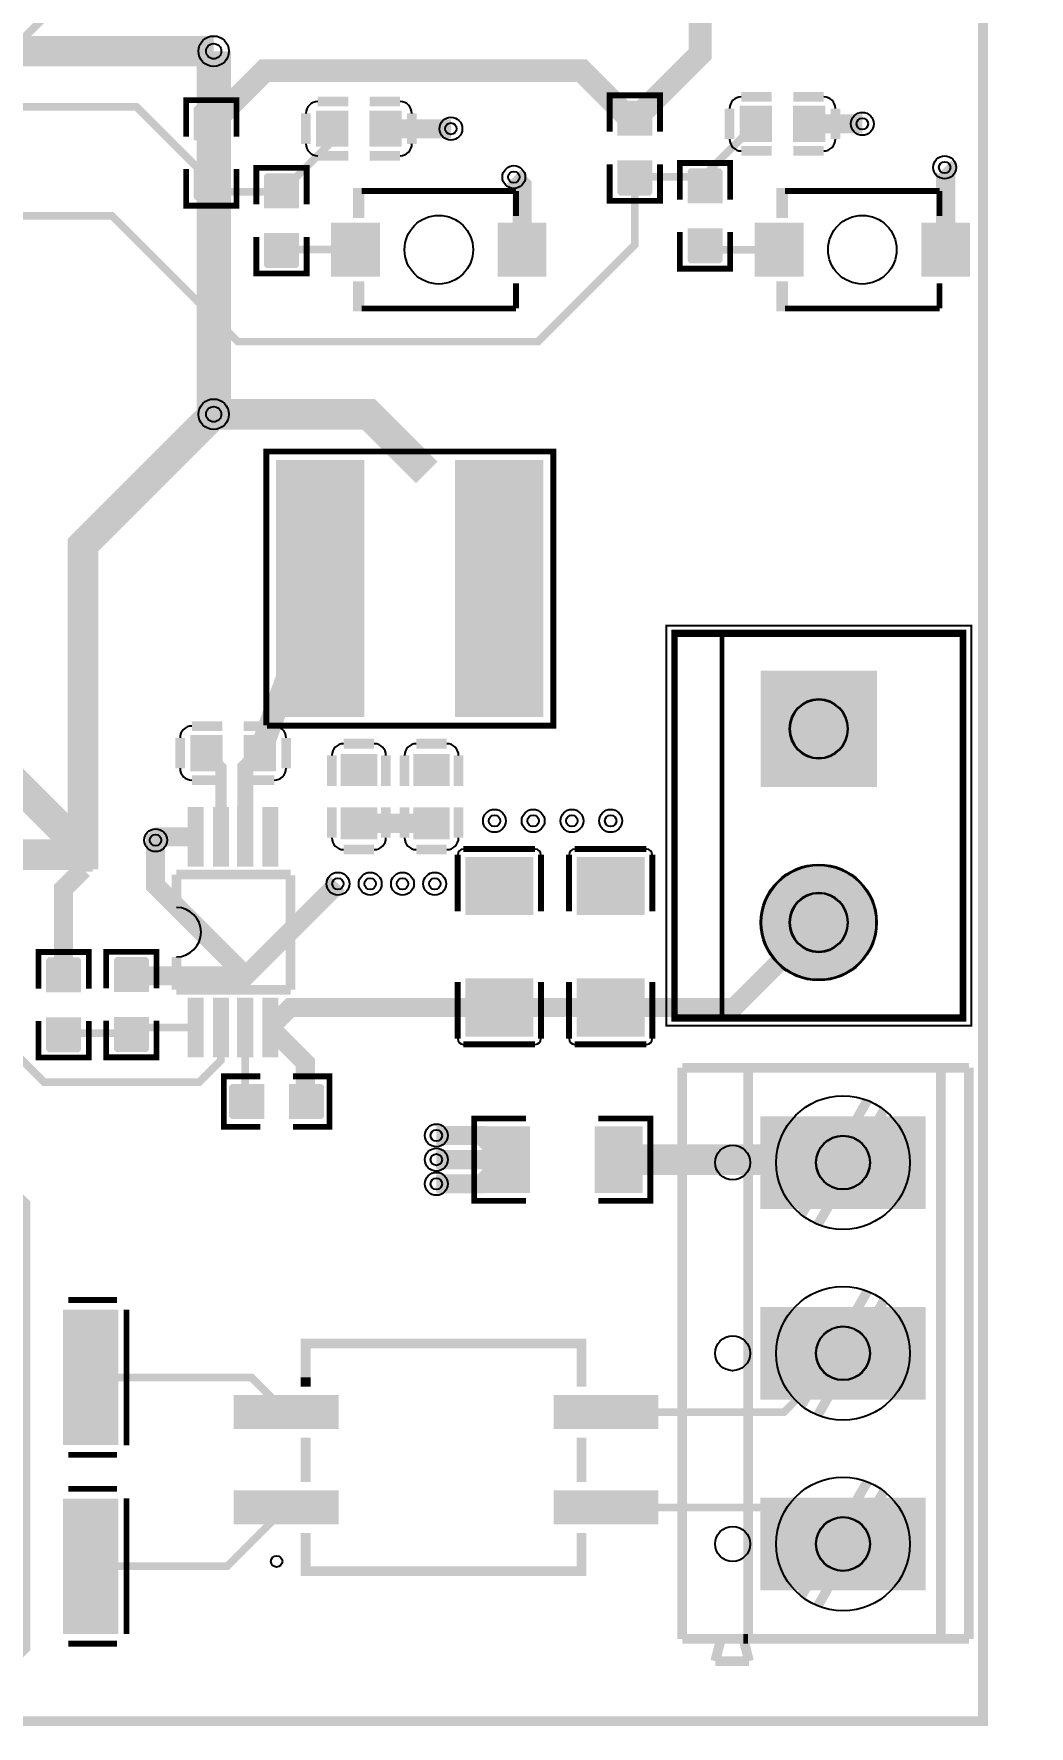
# Model space of a CAD drawing. Header units: millimetres. Extents: x -0.1 to 81.2, y 39.8 to 107.8.
# Drawn here: x 55.1 to 81.21, y 39.87 to 84.28 of the extents above; entities that cross this region are included whole.
import ezdxf

# ---------------------------------------------------------------- set-up
doc = ezdxf.new("R2010")
doc.units = ezdxf.units.MM
for name, color, linetype, true_color in [('BoardOutLine', 7, 'Continuous', 0xff00ff), ('BottomLayer', 7, 'Continuous', 0x0000ff), ('BottomSolderMaskLayer', 7, 'Continuous', 0xaa00ff), ('Document', 7, 'Continuous', 0xffffff), ('Hole', 7, 'Continuous', 0x222222), ('Mechanical', 7, 'Continuous', 0xf022f0), ('Multi-Layer', 7, 'Continuous', 0xc0c0c0), ('TopAssembly', 7, 'Continuous', 0x33cc99), ('TopLayer', 7, 'Continuous', 0xff0000), ('TopPasteMaskLayer', 7, 'Continuous', 0x808080), ('TopSilkLayer', 7, 'Continuous', 0xffcc00), ('TopSolderMaskLayer', 7, 'Continuous', 0x800080)]:
    doc.layers.add(name, color=color, linetype=linetype, true_color=true_color)

msp = doc.modelspace()

# ---------------------------------------------------------------- hatches: boundary and pattern name
at = {"layer": 'BottomSolderMaskLayer'}
for points in [[(77.218, 67.566), (77.218, 64.515), (74.167, 64.515), (74.167, 67.566)], [(74.167, 60.96, 1), (77.218, 60.96, 1)], [(78.495, 53.446), (74.159, 53.446), (74.159, 55.876), (78.495, 55.876)], [(78.495, 48.442), (74.159, 48.442), (74.159, 50.872), (78.495, 50.872)], [(78.495, 43.438), (74.159, 43.438), (74.159, 45.869), (78.495, 45.869)]]:
    msp.add_hatch(color=256, dxfattribs=at).paths.add_polyline_path(points)
at = {"layer": 'Multi-Layer'}
for points in [[(77.192, 67.54), (77.192, 64.54), (74.192, 64.54), (74.192, 67.54)], [(74.192, 60.96, 1), (77.192, 60.96, 1)], [(78.47, 53.471), (74.185, 53.471), (74.185, 55.851), (78.47, 55.851)], [(78.47, 48.467), (74.185, 48.467), (74.185, 50.847), (78.47, 50.847)], [(78.47, 43.463), (74.185, 43.463), (74.185, 45.843), (78.47, 45.843)]]:
    msp.add_hatch(color=256, dxfattribs=at).paths.add_polyline_path(points)
at = {"layer": 'TopLayer'}
for points in [[(60.186, 81.503), (59.322, 81.503), (59.322, 82.31), (60.186, 82.31)], [(63.327, 81.338), (62.527, 81.338), (62.527, 82.238), (63.327, 82.238)], [(64.727, 81.338), (63.927, 81.338), (63.927, 82.238), (64.727, 82.238)], [(71.298, 81.63), (70.434, 81.63), (70.434, 82.437), (71.298, 82.437)], [(74.44, 81.465), (73.64, 81.465), (73.64, 82.365), (74.44, 82.365)], [(75.84, 81.465), (75.04, 81.465), (75.04, 82.365), (75.84, 82.365)], [(71.298, 80.93), (70.434, 80.93), (70.434, 80.124), (71.298, 80.124)], [(60.186, 80.803), (59.322, 80.803), (59.322, 79.997), (60.186, 79.997)], [(62.027, 79.725), (61.163, 79.725), (61.163, 80.532), (62.027, 80.532)], [(73.14, 79.852), (72.276, 79.852), (72.276, 80.659), (73.14, 80.659)], [(64.153, 77.933), (64.153, 79.293), (62.923, 79.293), (62.923, 77.933)], [(67.293, 77.933), (67.293, 79.293), (68.523, 79.293), (68.523, 77.933)], [(73.14, 79.152), (72.276, 79.152), (72.276, 78.346), (73.14, 78.346)], [(75.265, 77.933), (75.265, 79.293), (74.035, 79.293), (74.035, 77.933)], [(78.405, 77.933), (78.405, 79.293), (79.635, 79.293), (79.635, 77.933)], [(62.027, 79.025), (61.163, 79.025), (61.163, 78.219), (62.027, 78.219)], [(63.761, 73.023), (63.761, 66.423), (61.461, 66.423), (61.461, 73.023)], [(66.161, 66.423), (66.161, 73.023), (68.461, 73.023), (68.461, 66.423)], [(60.025, 64.955), (59.225, 64.955), (59.225, 65.855), (60.025, 65.855)], [(61.425, 64.955), (60.625, 64.955), (60.625, 65.855), (61.425, 65.855)], [(63.177, 64.562), (63.177, 65.362), (64.077, 65.362), (64.077, 64.562)], [(65.082, 64.562), (65.082, 65.362), (65.982, 65.362), (65.982, 64.562)], [(63.177, 63.162), (63.177, 63.962), (64.077, 63.962), (64.077, 63.162)], [(65.082, 63.162), (65.082, 63.962), (65.982, 63.962), (65.982, 63.162)], [(59.144, 62.51), (59.144, 63.907), (59.55, 63.907), (59.55, 62.51)], [(59.804, 62.51), (59.804, 63.907), (60.211, 63.907), (60.211, 62.51)], [(60.439, 62.51), (60.439, 63.907), (60.846, 63.907), (60.846, 62.51)], [(61.1, 62.51), (61.1, 63.907), (61.506, 63.907), (61.506, 62.51)], [(68.174, 61.175), (66.446, 61.175), (66.446, 62.66), (68.174, 62.66)], [(71.095, 61.175), (69.367, 61.175), (69.367, 62.66), (71.095, 62.66)], [(56.312, 59.151), (55.448, 59.151), (55.448, 59.958), (56.312, 59.958)], [(57.226, 59.156), (58.09, 59.156), (58.09, 59.962), (57.226, 59.962)], [(68.174, 59.475), (66.446, 59.475), (66.446, 57.99), (68.174, 57.99)], [(71.095, 59.475), (69.367, 59.475), (69.367, 57.99), (71.095, 57.99)], [(59.144, 57.506), (59.144, 58.903), (59.55, 58.903), (59.55, 57.506)], [(59.804, 57.506), (59.804, 58.903), (60.211, 58.903), (60.211, 57.506)], [(60.439, 57.506), (60.439, 58.903), (60.846, 58.903), (60.846, 57.506)], [(61.1, 57.506), (61.1, 58.903), (61.506, 58.903), (61.506, 57.506)], [(56.312, 58.451), (55.448, 58.451), (55.448, 57.645), (56.312, 57.645)], [(57.226, 58.456), (58.09, 58.456), (58.09, 57.649), (57.226, 57.649)], [(61.118, 56.693), (61.118, 55.829), (60.312, 55.829), (60.312, 56.693)], [(61.818, 56.693), (61.818, 55.829), (62.625, 55.829), (62.625, 56.693)], [(68.086, 55.588), (68.086, 53.887), (66.879, 53.887), (66.879, 55.588)], [(69.836, 55.588), (69.836, 53.887), (71.044, 53.887), (71.044, 55.588)], [(55.887, 47.272), (55.887, 50.772), (57.294, 50.772), (57.294, 47.272)], [(60.418, 47.676), (60.418, 48.551), (63.018, 48.551), (63.018, 47.676)], [(68.808, 47.676), (68.808, 48.551), (71.408, 48.551), (71.408, 47.676)], [(55.887, 42.319), (55.887, 45.819), (57.294, 45.819), (57.294, 42.319)], [(60.418, 45.176), (60.418, 46.051), (63.018, 46.051), (63.018, 45.176)], [(68.808, 45.176), (68.808, 46.051), (71.408, 46.051), (71.408, 45.176)]]:
    msp.add_hatch(color=256, dxfattribs=at).paths.add_polyline_path(points)
at = {"layer": 'TopPasteMaskLayer'}
for points in [[(59.304, 82.348), (59.304, 81.548), (59.354, 81.498), (59.582, 81.498), (59.582, 81.868), (59.912, 81.868), (59.912, 81.498), (60.154, 81.498), (60.204, 81.548), (60.204, 82.348), (60.154, 82.398), (59.354, 82.398)], [(63.327, 81.338), (62.527, 81.338), (62.527, 82.238), (63.327, 82.238)], [(64.727, 81.338), (63.927, 81.338), (63.927, 82.238), (64.727, 82.238)], [(70.416, 82.475), (70.416, 81.675), (70.466, 81.625), (70.694, 81.625), (70.694, 81.995), (71.024, 81.995), (71.024, 81.625), (71.266, 81.625), (71.316, 81.675), (71.316, 82.475), (71.266, 82.525), (70.466, 82.525)], [(74.44, 81.465), (73.64, 81.465), (73.64, 82.365), (74.44, 82.365)], [(75.84, 81.465), (75.04, 81.465), (75.04, 82.365), (75.84, 82.365)], [(71.316, 80.085), (71.316, 80.885), (71.266, 80.935), (71.038, 80.935), (71.038, 80.565), (70.708, 80.565), (70.708, 80.935), (70.466, 80.935), (70.416, 80.885), (70.416, 80.085), (70.466, 80.035), (71.266, 80.035)], [(60.204, 79.958), (60.204, 80.758), (60.154, 80.808), (59.926, 80.808), (59.926, 80.438), (59.596, 80.438), (59.596, 80.808), (59.354, 80.808), (59.304, 80.758), (59.304, 79.958), (59.354, 79.908), (60.154, 79.908)], [(61.145, 80.57), (61.145, 79.77), (61.195, 79.72), (61.423, 79.72), (61.423, 80.09), (61.753, 80.09), (61.753, 79.72), (61.995, 79.72), (62.045, 79.77), (62.045, 80.57), (61.995, 80.62), (61.195, 80.62)], [(72.258, 80.697), (72.258, 79.897), (72.308, 79.847), (72.536, 79.847), (72.536, 80.217), (72.866, 80.217), (72.866, 79.847), (73.108, 79.847), (73.158, 79.897), (73.158, 80.697), (73.108, 80.747), (72.308, 80.747)], [(64.153, 77.933), (64.153, 79.293), (62.923, 79.293), (62.923, 77.933)], [(67.293, 77.933), (67.293, 79.293), (68.523, 79.293), (68.523, 77.933)], [(73.158, 78.307), (73.158, 79.107), (73.108, 79.157), (72.88, 79.157), (72.88, 78.787), (72.55, 78.787), (72.55, 79.157), (72.308, 79.157), (72.258, 79.107), (72.258, 78.307), (72.308, 78.257), (73.108, 78.257)], [(75.265, 77.933), (75.265, 79.293), (74.035, 79.293), (74.035, 77.933)], [(78.405, 77.933), (78.405, 79.293), (79.635, 79.293), (79.635, 77.933)], [(62.045, 78.18), (62.045, 78.98), (61.995, 79.03), (61.767, 79.03), (61.767, 78.66), (61.437, 78.66), (61.437, 79.03), (61.195, 79.03), (61.145, 78.98), (61.145, 78.18), (61.195, 78.13), (61.995, 78.13)], [(63.761, 73.023), (63.761, 66.423), (61.461, 66.423), (61.461, 73.023)], [(66.161, 66.423), (66.161, 73.023), (68.461, 73.023), (68.461, 66.423)], [(60.025, 64.955), (59.225, 64.955), (59.225, 65.855), (60.025, 65.855)], [(61.425, 64.955), (60.625, 64.955), (60.625, 65.855), (61.425, 65.855)], [(63.177, 64.562), (63.177, 65.362), (64.077, 65.362), (64.077, 64.562)], [(65.082, 64.562), (65.082, 65.362), (65.982, 65.362), (65.982, 64.562)], [(63.177, 63.162), (63.177, 63.962), (64.077, 63.962), (64.077, 63.162)], [(65.082, 63.162), (65.082, 63.962), (65.982, 63.962), (65.982, 63.162)], [(59.144, 62.51), (59.144, 63.907), (59.55, 63.907), (59.55, 62.51)], [(59.804, 62.51), (59.804, 63.907), (60.211, 63.907), (60.211, 62.51)], [(60.439, 62.51), (60.439, 63.907), (60.846, 63.907), (60.846, 62.51)], [(61.1, 62.51), (61.1, 63.907), (61.506, 63.907), (61.506, 62.51)], [(68.074, 61.175), (67.704, 61.175), (67.604, 61.275), (67.604, 61.58), (67.504, 61.68), (67.116, 61.68), (67.016, 61.58), (67.016, 61.275), (66.916, 61.175), (66.546, 61.175), (66.446, 61.275), (66.446, 62.56), (66.546, 62.66), (68.074, 62.66), (68.174, 62.56), (68.174, 61.275)], [(70.995, 61.175), (70.625, 61.175), (70.525, 61.275), (70.525, 61.58), (70.425, 61.68), (70.037, 61.68), (69.937, 61.58), (69.937, 61.275), (69.837, 61.175), (69.467, 61.175), (69.367, 61.275), (69.367, 62.56), (69.467, 62.66), (70.995, 62.66), (71.095, 62.56), (71.095, 61.275)], [(55.43, 59.996), (55.43, 59.196), (55.48, 59.146), (55.708, 59.146), (55.708, 59.516), (56.038, 59.516), (56.038, 59.146), (56.28, 59.146), (56.33, 59.196), (56.33, 59.996), (56.28, 60.046), (55.48, 60.046)], [(57.208, 60.001), (57.208, 59.201), (57.258, 59.151), (57.486, 59.151), (57.486, 59.521), (57.816, 59.521), (57.816, 59.151), (58.058, 59.151), (58.108, 59.201), (58.108, 60.001), (58.058, 60.051), (57.258, 60.051)], [(68.074, 59.475), (67.704, 59.475), (67.604, 59.375), (67.604, 59.07), (67.504, 58.97), (67.116, 58.97), (67.016, 59.07), (67.016, 59.375), (66.916, 59.475), (66.546, 59.475), (66.446, 59.375), (66.446, 58.09), (66.546, 57.99), (68.074, 57.99), (68.174, 58.09), (68.174, 59.375)], [(70.995, 59.475), (70.625, 59.475), (70.525, 59.375), (70.525, 59.07), (70.425, 58.97), (70.037, 58.97), (69.937, 59.07), (69.937, 59.375), (69.837, 59.475), (69.467, 59.475), (69.367, 59.375), (69.367, 58.09), (69.467, 57.99), (70.995, 57.99), (71.095, 58.09), (71.095, 59.375)], [(59.144, 57.506), (59.144, 58.903), (59.55, 58.903), (59.55, 57.506)], [(59.804, 57.506), (59.804, 58.903), (60.211, 58.903), (60.211, 57.506)], [(60.439, 57.506), (60.439, 58.903), (60.846, 58.903), (60.846, 57.506)], [(61.1, 57.506), (61.1, 58.903), (61.506, 58.903), (61.506, 57.506)], [(56.33, 57.606), (56.33, 58.406), (56.28, 58.456), (56.052, 58.456), (56.052, 58.086), (55.722, 58.086), (55.722, 58.456), (55.48, 58.456), (55.43, 58.406), (55.43, 57.606), (55.48, 57.556), (56.28, 57.556)], [(58.108, 57.611), (58.108, 58.411), (58.058, 58.461), (57.83, 58.461), (57.83, 58.091), (57.5, 58.091), (57.5, 58.461), (57.258, 58.461), (57.208, 58.411), (57.208, 57.611), (57.258, 57.561), (58.058, 57.561)], [(60.273, 55.811), (61.073, 55.811), (61.123, 55.861), (61.123, 56.089), (60.753, 56.089), (60.753, 56.419), (61.123, 56.419), (61.123, 56.661), (61.073, 56.711), (60.273, 56.711), (60.223, 56.661), (60.223, 55.861)], [(62.663, 56.711), (61.863, 56.711), (61.813, 56.661), (61.813, 56.433), (62.183, 56.433), (62.183, 56.103), (61.813, 56.103), (61.813, 55.861), (61.863, 55.811), (62.663, 55.811), (62.713, 55.861), (62.713, 56.661)], [(68.086, 55.488), (68.086, 55.126), (67.986, 55.026), (67.776, 55.026), (67.676, 54.926), (67.676, 54.548), (67.776, 54.448), (67.986, 54.448), (68.086, 54.348), (68.086, 53.987), (67.986, 53.887), (66.979, 53.887), (66.879, 53.987), (66.879, 55.488), (66.979, 55.588), (67.986, 55.588)], [(69.836, 55.488), (69.836, 55.126), (69.936, 55.026), (70.147, 55.026), (70.247, 54.926), (70.247, 54.548), (70.147, 54.448), (69.936, 54.448), (69.836, 54.348), (69.836, 53.987), (69.936, 53.887), (70.944, 53.887), (71.044, 53.987), (71.044, 55.488), (70.944, 55.588), (69.936, 55.588)], [(55.887, 47.372), (55.887, 48.327), (55.987, 48.427), (56.265, 48.427), (56.365, 48.527), (56.365, 49.517), (56.265, 49.617), (55.987, 49.617), (55.887, 49.717), (55.887, 50.672), (55.987, 50.772), (57.194, 50.772), (57.294, 50.672), (57.294, 47.372), (57.194, 47.272), (55.987, 47.272)], [(60.418, 47.676), (60.418, 48.551), (63.018, 48.551), (63.018, 47.676)], [(68.808, 47.676), (68.808, 48.551), (71.408, 48.551), (71.408, 47.676)], [(55.887, 42.419), (55.887, 43.374), (55.987, 43.474), (56.265, 43.474), (56.365, 43.574), (56.365, 44.564), (56.265, 44.664), (55.987, 44.664), (55.887, 44.764), (55.887, 45.719), (55.987, 45.819), (57.194, 45.819), (57.294, 45.719), (57.294, 42.419), (57.194, 42.319), (55.987, 42.319)], [(60.418, 45.176), (60.418, 46.051), (63.018, 46.051), (63.018, 45.176)], [(68.808, 45.176), (68.808, 46.051), (71.408, 46.051), (71.408, 45.176)]]:
    msp.add_hatch(color=256, dxfattribs=at).paths.add_polyline_path(points)
at = {"layer": 'TopSilkLayer'}
for points in [[(63.773, 80.231), (63.773, 79.446), (63.468, 79.446), (63.468, 80.231)], [(74.885, 80.231), (74.885, 79.446), (74.58, 79.446), (74.58, 80.231)], [(63.773, 76.996), (63.773, 77.781), (63.468, 77.781), (63.468, 76.996)], [(74.885, 76.996), (74.885, 77.781), (74.58, 77.781), (74.58, 76.996)]]:
    msp.add_hatch(color=256, dxfattribs=at).paths.add_polyline_path(points)
at = {"layer": 'TopSolderMaskLayer'}
for points in [[(60.213, 81.479), (59.294, 81.479), (59.294, 82.333), (60.213, 82.333)], [(63.353, 81.313), (62.502, 81.313), (62.502, 82.264), (63.353, 82.264)], [(64.753, 81.313), (63.902, 81.313), (63.902, 82.264), (64.753, 82.264)], [(71.325, 81.606), (70.407, 81.606), (70.407, 82.46), (71.325, 82.46)], [(74.465, 81.44), (73.614, 81.44), (73.614, 82.391), (74.465, 82.391)], [(75.865, 81.44), (75.014, 81.44), (75.014, 82.391), (75.865, 82.391)], [(60.213, 80.827), (59.294, 80.827), (59.294, 79.973), (60.213, 79.973)], [(71.325, 80.954), (70.407, 80.954), (70.407, 80.1), (71.325, 80.1)], [(62.054, 79.701), (61.136, 79.701), (61.136, 80.555), (62.054, 80.555)], [(73.167, 79.828), (72.248, 79.828), (72.248, 80.682), (73.167, 80.682)], [(62.054, 79.049), (61.136, 79.049), (61.136, 78.195), (62.054, 78.195)], [(64.178, 77.908), (64.178, 79.319), (62.897, 79.319), (62.897, 77.908)], [(67.267, 77.908), (67.267, 79.319), (68.548, 79.319), (68.548, 77.908)], [(73.167, 79.176), (72.248, 79.176), (72.248, 78.322), (73.167, 78.322)], [(75.291, 77.908), (75.291, 79.319), (74.01, 79.319), (74.01, 77.908)], [(78.38, 77.908), (78.38, 79.319), (79.661, 79.319), (79.661, 77.908)], [(63.77, 73.096), (63.77, 66.35), (61.453, 66.35), (61.453, 73.096)], [(66.152, 66.35), (66.152, 73.096), (68.469, 73.096), (68.469, 66.35)], [(77.218, 67.566), (77.218, 64.515), (74.167, 64.515), (74.167, 67.566)], [(60.051, 64.93), (59.2, 64.93), (59.2, 65.881), (60.051, 65.881)], [(61.451, 64.93), (60.6, 64.93), (60.6, 65.881), (61.451, 65.881)], [(63.149, 64.54), (63.149, 65.385), (64.106, 65.385), (64.106, 64.54)], [(65.054, 64.54), (65.054, 65.385), (66.011, 65.385), (66.011, 64.54)], [(59.137, 62.422), (59.137, 63.994), (59.558, 63.994), (59.558, 62.422)], [(59.797, 62.422), (59.797, 63.994), (60.218, 63.994), (60.218, 62.422)], [(60.432, 62.422), (60.432, 63.994), (60.853, 63.994), (60.853, 62.422)], [(61.092, 62.422), (61.092, 63.994), (61.514, 63.994), (61.514, 62.422)], [(63.149, 63.14), (63.149, 63.985), (64.106, 63.985), (64.106, 63.14)], [(65.054, 63.14), (65.054, 63.985), (66.011, 63.985), (66.011, 63.14)], [(68.204, 61.153), (66.417, 61.153), (66.417, 62.682), (68.204, 62.682)], [(71.125, 61.153), (69.338, 61.153), (69.338, 62.682), (71.125, 62.682)], [(74.167, 60.96, 1), (77.218, 60.96, 1)], [(56.339, 59.127), (55.421, 59.127), (55.421, 59.981), (56.339, 59.981)], [(57.199, 59.132), (58.117, 59.132), (58.117, 59.986), (57.199, 59.986)], [(68.204, 59.497), (66.417, 59.497), (66.417, 57.968), (68.204, 57.968)], [(71.125, 59.497), (69.338, 59.497), (69.338, 57.968), (71.125, 57.968)], [(59.137, 57.418), (59.137, 58.99), (59.558, 58.99), (59.558, 57.418)], [(59.797, 57.418), (59.797, 58.99), (60.218, 58.99), (60.218, 57.418)], [(60.432, 57.418), (60.432, 58.99), (60.853, 58.99), (60.853, 57.418)], [(61.092, 57.418), (61.092, 58.99), (61.514, 58.99), (61.514, 57.418)], [(56.339, 58.475), (55.421, 58.475), (55.421, 57.621), (56.339, 57.621)], [(57.199, 58.48), (58.117, 58.48), (58.117, 57.626), (57.199, 57.626)], [(61.144, 56.719), (61.144, 55.804), (60.286, 55.804), (60.286, 56.719)], [(61.793, 56.719), (61.793, 55.804), (62.65, 55.804), (62.65, 56.719)], [(68.112, 55.613), (68.112, 53.861), (66.853, 53.861), (66.853, 55.613)], [(69.811, 55.613), (69.811, 53.861), (71.069, 53.861), (71.069, 55.613)], [(78.495, 53.446), (74.159, 53.446), (74.159, 55.876), (78.495, 55.876)], [(55.862, 47.247), (55.862, 50.797), (57.319, 50.797), (57.319, 47.247)], [(78.495, 48.442), (74.159, 48.442), (74.159, 50.872), (78.495, 50.872)], [(60.343, 47.667), (60.343, 48.559), (63.094, 48.559), (63.094, 47.667)], [(68.733, 47.667), (68.733, 48.559), (71.484, 48.559), (71.484, 47.667)], [(55.862, 42.294), (55.862, 45.844), (57.319, 45.844), (57.319, 42.294)], [(60.343, 45.167), (60.343, 46.059), (63.094, 46.059), (63.094, 45.167)], [(68.733, 45.167), (68.733, 46.059), (71.484, 46.059), (71.484, 45.167)], [(78.495, 43.438), (74.159, 43.438), (74.159, 45.869), (78.495, 45.869)]]:
    msp.add_hatch(color=256, dxfattribs=at).paths.add_polyline_path(points)

# ---------------------------------------------------------------- linework, layer by layer
at = {"layer": 'BoardOutLine', "const_width": 0.254}
msp.add_lwpolyline([(80, 100), (80, 40), (0, 40), (0, 100)], dxfattribs=at)
at = {"layer": 'BottomLayer'}
for points, const_width in [([(59.817, 83.82), (38.354, 83.82), (24.638, 97.536), (19.812, 97.536)], 0.8), ([(59.817, 83.82), (59.817, 74.295)], 0.9)]:
    msp.add_lwpolyline(points, dxfattribs=dict(at, const_width=const_width))
at = {"layer": 'BottomSolderMaskLayer'}
for points in [[(74.919, 66.038), (74.919, 66.043)], [(76.465, 66.038), (76.465, 66.043)], [(74.919, 60.958), (74.919, 60.963)], [(76.465, 60.958), (76.465, 60.963)]]:
    msp.add_lwpolyline(points, close=True, dxfattribs=at)
for centre, radius in [((75.692, 60.96), 1.525), ((76.327, 54.661), 0.709), ((76.327, 49.657), 0.709), ((76.327, 44.653), 0.709)]:
    msp.add_circle(centre, radius, dxfattribs=at)
for centre, start, end in [((75.692, 66.043), 360, 540), ((75.692, 66.038), 540, 360), ((75.692, 60.963), 360, 540), ((75.692, 60.958), 540, 360)]:
    msp.add_arc(centre, 0.773, start, end, dxfattribs=at)
at = {"layer": 'Document', "const_width": 0.254}
for points in [[(76.226, 54.991), (76.962, 56.287)], [(77.394, 56.033), (76.657, 54.737)], [(74.956, 55.728), (76.226, 54.991)], [(75.972, 54.559), (74.702, 55.296)], [(75.235, 53.289), (75.972, 54.559)], [(76.657, 54.737), (77.953, 54.001)], [(76.403, 54.305), (75.667, 53.035)], [(77.699, 53.569), (76.403, 54.305)], [(76.226, 49.987), (76.962, 51.283)], [(77.394, 51.029), (76.657, 49.759)], [(74.956, 50.749), (76.226, 49.987)], [(75.972, 49.555), (74.702, 50.318)], [(76.657, 49.759), (77.953, 48.997)], [(75.235, 48.285), (75.972, 49.555)], [(76.403, 49.327), (75.667, 48.031)], [(77.699, 48.565), (76.403, 49.327)], [(76.226, 45.009), (76.962, 46.279)], [(74.956, 45.745), (76.226, 45.009)], [(77.394, 46.025), (76.657, 44.755)], [(75.972, 44.577), (74.702, 45.314)], [(76.657, 44.755), (77.953, 44.018)], [(75.235, 43.282), (75.972, 44.577)], [(76.403, 44.323), (75.667, 43.028)], [(77.699, 43.586), (76.403, 44.323)]]:
    msp.add_lwpolyline(points, dxfattribs=at)
at = {"layer": 'Document'}
for centre in [(76.327, 54.661), (76.327, 49.657), (76.327, 44.653)]:
    msp.add_circle(centre, 1.753, dxfattribs=at)
at = {"layer": 'Hole'}
for centre, radius in [((59.817, 83.82), 0.2), ((66.04, 81.788), 0.15), ((76.835, 81.915), 0.15), ((78.994, 80.772), 0.15), ((67.691, 80.518), 0.15), ((59.817, 74.295), 0.2), ((67.183, 63.627), 0.15), ((68.199, 63.627), 0.15), ((69.215, 63.627), 0.15), ((70.231, 63.627), 0.15), ((58.293, 63.119), 0.15), ((63.077, 61.976), 0.15), ((63.923, 61.976), 0.15), ((64.77, 61.976), 0.15), ((65.617, 61.976), 0.15), ((65.659, 55.372), 0.15), ((65.659, 54.737), 0.15), ((65.659, 54.102), 0.15)]:
    msp.add_circle(centre, radius, dxfattribs=at)
at = {"layer": 'Mechanical'}
for points, const_width in [([(79.692, 58.25), (71.692, 58.25), (71.692, 68.75), (79.692, 68.75), (79.692, 58.25)], 0.05), ([(71.942, 58.5), (79.442, 58.5), (79.442, 68.5), (71.942, 68.5), (71.942, 58.5)], 0.1)]:
    msp.add_lwpolyline(points, close=True, dxfattribs=dict(at, const_width=const_width))
at = {"layer": 'Mechanical', "const_width": 0.1}
msp.add_lwpolyline([(73.142, 68.45), (73.142, 58.55)], dxfattribs=at)
at = {"layer": 'Multi-Layer'}
for points in [[(74.932, 66.038), (74.932, 66.043)], [(76.452, 66.038), (76.452, 66.043)], [(74.932, 60.958), (74.932, 60.963)], [(76.452, 60.958), (76.452, 60.963)]]:
    msp.add_lwpolyline(points, close=True, dxfattribs=at)
for centre, radius in [((59.817, 83.82), 0.4), ((76.835, 81.915), 0.3), ((66.04, 81.788), 0.3), ((67.691, 80.518), 0.3), ((78.994, 80.772), 0.3), ((59.817, 74.295), 0.4), ((67.183, 63.627), 0.3), ((68.199, 63.627), 0.3), ((69.215, 63.627), 0.3), ((70.231, 63.627), 0.3), ((58.293, 63.119), 0.3), ((63.077, 61.976), 0.3), ((63.923, 61.976), 0.3), ((64.77, 61.976), 0.3), ((65.617, 61.976), 0.3), ((75.692, 60.96), 1.5), ((65.659, 55.372), 0.3), ((76.327, 54.661), 0.701), ((65.659, 54.737), 0.3), ((65.659, 54.102), 0.3), ((76.327, 49.657), 0.701), ((76.327, 44.653), 0.701)]:
    msp.add_circle(centre, radius, dxfattribs=at)
for centre, start, end in [((75.692, 66.043), 360, 540), ((75.692, 66.038), 540, 360), ((75.692, 60.963), 360, 540), ((75.692, 60.958), 540, 360)]:
    msp.add_arc(centre, 0.76, start, end, dxfattribs=at)
at = {"layer": 'TopAssembly', "const_width": 0.152}
msp.add_lwpolyline([(61.199, 66.137), (61.199, 73.32), (68.727, 73.32), (68.727, 66.126), (61.219, 66.126)], dxfattribs=at)
at = {"layer": 'TopLayer'}
for points, const_width in [([(68.072, 97.409), (54.294, 83.631), (35.824, 83.631)], 0.2), ([(72.582, 95.123), (72.582, 83.75), (70.866, 82.034)], 0.6), ([(59.754, 81.907), (59.817, 81.97), (59.817, 83.82)], 0.6), ([(59.754, 81.907), (61.159, 83.312), (69.469, 83.312), (70.748, 82.034), (70.866, 82.034)], 0.6), ([(59.754, 80.4), (57.793, 82.361), (35.824, 82.361)], 0.2), ([(75.44, 81.915), (76.835, 81.915)], 0.5), ([(61.595, 80.129), (62.927, 81.461), (62.927, 81.788)], 0.2), ([(64.327, 81.788), (66.04, 81.788)], 0.5), ([(74.04, 81.915), (72.708, 80.583), (72.708, 80.256)], 0.2), ([(78.994, 80.772), (79.02, 80.746), (79.02, 78.613)], 0.5), ([(70.866, 80.527), (70.866, 78.74), (68.326, 76.2), (60.452, 76.2), (57.15, 79.502), (32.258, 79.502)], 0.2), ([(59.754, 80.4), (60.025, 80.129), (61.595, 80.129)], 0.2), ([(67.691, 80.518), (67.908, 80.302), (67.908, 78.613)], 0.5), ([(72.708, 80.256), (72.436, 80.527), (70.866, 80.527)], 0.2), ([(61.595, 78.621), (63.538, 78.613)], 0.2), ([(72.708, 78.749), (72.843, 78.613), (74.65, 78.613)], 0.2), ([(56.388, 62.357), (56.388, 62.357), (56.388, 70.866), (59.817, 74.295)], 0.8), ([(59.817, 74.295), (63.881, 74.295), (65.405, 72.771)], 0.8), ([(61.025, 65.405), (61.025, 65.405), (62.611, 69.723)], 0.6), ([(53.213, 66.04), (56.388, 62.865), (56.388, 62.819)], 0.8), ([(60.008, 63.208), (60.008, 65.023), (59.625, 65.405)], 0.3), ([(60.643, 63.208), (60.643, 64.308), (60.643, 65.022), (61.026, 65.405)], 0.42), ([(49.911, 42.553), (51.189, 41.275), (53.848, 41.275), (54.61, 42.037), (54.61, 53.467), (51.308, 56.769), (51.308, 60.071), (53.975, 62.738), (56.007, 62.738), (56.388, 63.119), (56.388, 63.767)], 0.8), ([(63.627, 63.562), (65.532, 63.562)], 0.5), ([(60.66, 59.561), (58.293, 61.928), (58.293, 63.119), (58.382, 63.208), (59.347, 63.208)], 0.5), ([(56.007, 62.738), (56.388, 62.357), (56.388, 62.293)], 0.5), ([(55.88, 59.554), (55.88, 61.849), (56.388, 62.357)], 0.5), ([(57.658, 59.559), (60.66, 59.559), (63.077, 61.976)], 0.5), ([(75.692, 60.96), (73.465, 58.733), (70.231, 58.733)], 0.5), ([(67.31, 58.733), (61.831, 58.733), (61.303, 58.204)], 0.5), ([(70.231, 58.733), (67.31, 58.733)], 0.5), ([(60.008, 58.204), (60.008, 57.341), (59.436, 56.769), (55.372, 56.769), (54.356, 57.785), (54.102, 58.101)], 0.2), ([(57.658, 58.053), (57.81, 58.204), (59.347, 58.204)], 0.2), ([(60.715, 56.261), (60.643, 56.333), (60.643, 58.204)], 0.2), ([(61.303, 58.204), (62.221, 57.286), (62.221, 56.261)], 0.5), ([(56.007, 58.053), (57.658, 58.053)], 0.2), ([(67.482, 54.737), (66.847, 55.372), (65.659, 55.372)], 0.5), ([(76.327, 54.661), (76.251, 54.737), (70.44, 54.737)], 0.8), ([(67.482, 54.737), (65.659, 54.737)], 0.5), ([(67.482, 54.737), (66.847, 54.102), (65.659, 54.102)], 0.5), ([(76.327, 49.657), (74.783, 48.113), (70.108, 48.113)], 0.2), ([(61.718, 48.113), (60.809, 49.022), (56.591, 49.022)], 0.2), ([(61.718, 45.613), (60.174, 44.069), (56.591, 44.069)], 0.2), ([(76.327, 44.653), (75.367, 45.613), (70.108, 45.613)], 0.2)]:
    msp.add_lwpolyline(points, dxfattribs=dict(at, const_width=const_width))
at = {"layer": 'TopSilkLayer'}
for points, const_width in [([(60.414, 81.579), (60.414, 82.538), (59.093, 82.538), (59.093, 81.579)], 0.152), ([(63.347, 82.498), (62.547, 82.498)], 0.254), ([(63.907, 82.498), (64.707, 82.498)], 0.254), ([(71.527, 81.706), (71.527, 82.665), (70.206, 82.665), (70.206, 81.706)], 0.152), ([(74.459, 82.625), (73.659, 82.625)], 0.254), ([(75.02, 82.625), (75.82, 82.625)], 0.254), ([(62.237, 81.388), (62.237, 82.188)], 0.254), ([(65.017, 82.188), (65.017, 81.388)], 0.254), ([(73.35, 81.515), (73.35, 82.315)], 0.254), ([(76.13, 82.315), (76.13, 81.515)], 0.254), ([(74.459, 81.206), (73.659, 81.206)], 0.254), ([(75.02, 81.205), (75.82, 81.205)], 0.254), ([(62.256, 79.801), (62.256, 80.76), (60.935, 80.76), (60.935, 79.801)], 0.152), ([(63.347, 81.079), (62.547, 81.079)], 0.254), ([(63.907, 81.078), (64.707, 81.078)], 0.254), ([(71.527, 80.854), (71.527, 79.895), (70.206, 79.895), (70.206, 80.854)], 0.152), ([(73.368, 79.928), (73.368, 80.887), (72.047, 80.887), (72.047, 79.928)], 0.152), ([(60.414, 80.727), (60.414, 79.768), (59.093, 79.768), (59.093, 80.727)], 0.152), ([(63.696, 80.154), (67.749, 80.154)], 0.152), ([(67.749, 80.154), (67.749, 79.496)], 0.152), ([(74.809, 80.154), (78.861, 80.154)], 0.152), ([(78.861, 80.154), (78.861, 79.496)], 0.152), ([(73.368, 79.076), (73.368, 78.117), (72.047, 78.117), (72.047, 79.076)], 0.152), ([(62.256, 78.949), (62.256, 77.99), (60.935, 77.99), (60.935, 78.949)], 0.152), ([(67.749, 77.072), (67.749, 77.73)], 0.152), ([(78.861, 77.072), (78.861, 77.73)], 0.152), ([(63.696, 77.072), (67.749, 77.072)], 0.152), ([(74.809, 77.072), (78.861, 77.072)], 0.152), ([(61.199, 66.137), (61.199, 73.32), (68.727, 73.32), (68.727, 66.126), (61.219, 66.126)], 0.152), ([(73.152, 58.42), (73.152, 68.58)], 0.12), ([(60.045, 66.115), (59.245, 66.115)], 0.254), ([(60.605, 66.115), (61.405, 66.115)], 0.254), ([(58.935, 65.005), (58.935, 65.805)], 0.254), ([(61.715, 65.805), (61.715, 65.005)], 0.254), ([(63.227, 65.652), (64.027, 65.652)], 0.254), ([(65.132, 65.652), (65.932, 65.652)], 0.254), ([(62.918, 64.542), (62.918, 65.342)], 0.254), ([(64.337, 64.542), (64.337, 65.342)], 0.254), ([(64.823, 64.542), (64.823, 65.342)], 0.254), ([(66.242, 64.542), (66.242, 65.342)], 0.254), ([(60.045, 64.696), (59.245, 64.696)], 0.254), ([(60.605, 64.695), (61.405, 64.695)], 0.254), ([(62.917, 63.982), (62.917, 63.182)], 0.254), ([(64.337, 63.982), (64.337, 63.182)], 0.254), ([(64.822, 63.982), (64.822, 63.182)], 0.254), ([(66.242, 63.982), (66.242, 63.182)], 0.254), ([(64.027, 62.872), (63.227, 62.872)], 0.254), ([(65.932, 62.872), (65.132, 62.872)], 0.254), ([(66.218, 62.736), (66.218, 61.251)], 0.152), ([(68.25, 62.889), (66.37, 62.889)], 0.152), ([(68.403, 61.251), (68.403, 62.736)], 0.152), ([(69.139, 62.736), (69.139, 61.251)], 0.152), ([(71.171, 62.889), (69.291, 62.889)], 0.152), ([(71.324, 61.251), (71.324, 62.736)], 0.152), ([(58.839, 62.217), (61.839, 62.217)], 0.254), ([(58.839, 61.354), (58.839, 62.217)], 0.254), ([(61.836, 59.195), (61.836, 62.195)], 0.254), ([(56.541, 59.227), (56.541, 60.186), (55.22, 60.186), (55.22, 59.227)], 0.152), ([(56.998, 59.232), (56.998, 60.191), (58.319, 60.191), (58.319, 59.232)], 0.152), ([(58.839, 59.195), (58.839, 60.058)], 0.254), ([(58.836, 59.195), (61.836, 59.195)], 0.254), ([(66.218, 57.914), (66.218, 59.399)], 0.152), ([(68.403, 59.399), (68.403, 57.914)], 0.152), ([(69.139, 57.914), (69.139, 59.399)], 0.152), ([(71.324, 59.399), (71.324, 57.914)], 0.152), ([(56.541, 58.375), (56.541, 57.416), (55.22, 57.416), (55.22, 58.375)], 0.152), ([(56.998, 58.38), (56.998, 57.421), (58.319, 57.421), (58.319, 58.38)], 0.152), ([(68.25, 57.762), (66.37, 57.762)], 0.152), ([(71.171, 57.762), (69.291, 57.762)], 0.152), ([(61.042, 56.922), (60.083, 56.922), (60.083, 55.601), (61.042, 55.601)], 0.152), ([(61.894, 56.922), (62.853, 56.922), (62.853, 55.601), (61.894, 55.601)], 0.152), ([(72.111, 42.164), (72.111, 57.15)], 0.254), ([(72.111, 57.15), (73.838, 57.15)], 0.254), ([(73.838, 57.15), (78.893, 57.15)], 0.254), ([(73.838, 42.164), (73.838, 57.15)], 0.254), ([(78.893, 57.15), (79.629, 57.15)], 0.254), ([(78.893, 42.164), (78.893, 57.15)], 0.254), ([(79.629, 57.15), (79.629, 42.164)], 0.254), ([(68.01, 55.816), (66.65, 55.816), (66.65, 53.658), (68.01, 53.658)], 0.152), ([(69.912, 55.816), (71.272, 55.816), (71.272, 53.658), (69.912, 53.658)], 0.152), ([(57.277, 51.054), (56.007, 51.054)], 0.152), ([(57.531, 50.8), (57.531, 47.244)], 0.152), ([(62.23, 48.782), (62.23, 49.911), (69.469, 49.911), (69.469, 48.782)], 0.254), ([(62.23, 48.782), (62.23, 49.022)], 0.254), ([(62.23, 46.282), (62.23, 47.444)], 0.254), ([(69.469, 47.444), (69.469, 46.282)], 0.254), ([(56.007, 46.99), (57.277, 46.99)], 0.152), ([(57.277, 46.101), (56.007, 46.101)], 0.152), ([(57.531, 45.847), (57.531, 42.291)], 0.152), ([(69.469, 44.945), (69.469, 43.942), (62.484, 43.942), (62.357, 43.942), (62.23, 43.942), (62.23, 44.945)], 0.254), ([(73.127, 42.164), (72.111, 42.164)], 0.254), ([(73.127, 42.164), (72.974, 41.58)], 0.254), ([(73.711, 42.164), (73.127, 42.164)], 0.254), ([(73.838, 42.164), (73.711, 42.164)], 0.254), ([(73.863, 41.58), (73.711, 42.164)], 0.254), ([(78.893, 42.164), (73.838, 42.164)], 0.254), ([(79.629, 42.164), (78.893, 42.164)], 0.254), ([(56.007, 42.037), (57.277, 42.037)], 0.152), ([(72.974, 41.58), (73.863, 41.58)], 0.254)]:
    msp.add_lwpolyline(points, dxfattribs=dict(at, const_width=const_width))
at = {"layer": 'TopSilkLayer', "const_width": 0.12}
msp.add_lwpolyline([(79.502, 68.58), (71.882, 68.58), (71.882, 58.42), (79.502, 58.42), (79.502, 68.58)], close=True, dxfattribs=at)
at = {"layer": 'TopSilkLayer'}
for centre, radius in [((65.723, 78.613), 0.9), ((76.835, 78.613), 0.9), ((73.432, 54.661), 0.457), ((73.432, 49.657), 0.457), ((73.432, 44.653), 0.457), ((61.468, 44.196), 0.15)]:
    msp.add_circle(centre, radius, dxfattribs=at)
for centre, radius, start, end in [((73.659, 82.315), 0.31, 90, 180), ((75.82, 82.315), 0.31, 360, 90), ((62.547, 82.188), 0.31, 90, 180), ((64.707, 82.188), 0.31, 360, 90), ((62.547, 81.388), 0.31, 179.9953, 270), ((64.707, 81.388), 0.31, 270, 0.0094), ((73.659, 81.515), 0.31, 179.9953, 270), ((75.82, 81.515), 0.31, 270, 0.0094), ((59.245, 65.805), 0.31, 90, 180), ((61.405, 65.805), 0.31, 360, 90), ((63.227, 65.342), 0.31, 90, 180), ((64.027, 65.342), 0.31, 0, 90), ((65.132, 65.342), 0.31, 90, 180), ((65.932, 65.342), 0.31, 0, 90), ((59.245, 65.005), 0.31, 179.9953, 270), ((61.405, 65.005), 0.31, 270, 0.0094), ((63.227, 63.182), 0.31, 180.0047, 270), ((64.027, 63.182), 0.31, 270, 359.9953), ((65.132, 63.182), 0.31, 180.0047, 270), ((65.932, 63.182), 0.31, 270, 359.9953), ((66.37, 62.736), 0.152, 90, 180), ((68.25, 62.736), 0.152, 0, 90), ((69.291, 62.736), 0.152, 90, 180), ((71.171, 62.736), 0.152, 0, 90), ((58.839, 60.706), 0.648, 270, 90), ((66.37, 57.914), 0.152, 180, 270), ((68.25, 57.914), 0.152, 270, 0), ((69.291, 57.914), 0.152, 180, 270), ((71.171, 57.914), 0.152, 270, 0)]:
    msp.add_arc(centre, radius, start, end, dxfattribs=at)
at = {"layer": 'TopSolderMaskLayer'}
for points in [[(74.919, 66.038), (74.919, 66.043)], [(76.465, 66.038), (76.465, 66.043)], [(74.919, 60.958), (74.919, 60.963)], [(76.465, 60.958), (76.465, 60.963)]]:
    msp.add_lwpolyline(points, close=True, dxfattribs=at)
for centre, radius in [((75.692, 60.96), 1.525), ((76.327, 54.661), 0.709), ((76.327, 49.657), 0.709), ((76.327, 44.653), 0.709)]:
    msp.add_circle(centre, radius, dxfattribs=at)
for centre, start, end in [((75.692, 66.043), 360, 540), ((75.692, 66.038), 540, 360), ((75.692, 60.963), 360, 540), ((75.692, 60.958), 540, 360)]:
    msp.add_arc(centre, 0.773, start, end, dxfattribs=at)

doc.saveas('drawing.dxf')
